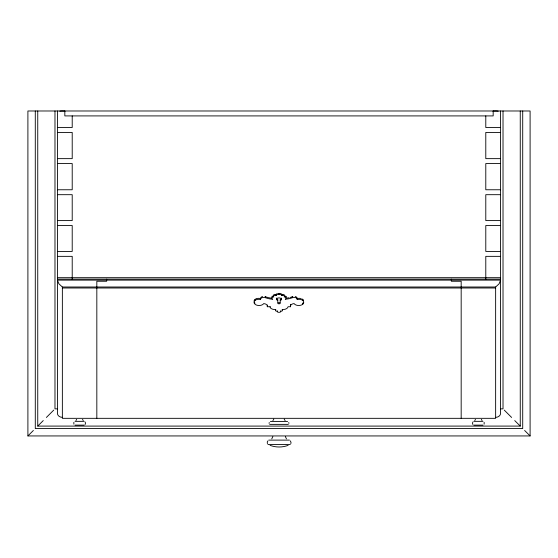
<?xml version="1.0" encoding="UTF-8"?>
<svg xmlns="http://www.w3.org/2000/svg" width="558" height="558" viewBox="0 0 558 558"><rect width="100%" height="100%" fill="white"/><g stroke="black" fill="none" stroke-linecap="round" stroke-linejoin="round"><path stroke-width="0.84" d="M288.911 423.417L288.765 422.518M73.858 422.343L73.858 424.129M484.142 424.129L484.142 422.343M290.837 443.659L291.004 442.313L290.3 440.876M272.876 436.586L271.753 438.853M269.235 422.518L269.089 423.417M273.804 419.135L272.869 420.648M85.123 424.505L85.5 423.236L85.123 421.967M472.877 421.967L472.5 423.236L472.877 424.505M76.676 419.365L75.951 420.502M475.486 419.365L474.767 420.502M282.062 310.018A1.249 0.753 0 0 0 282.334 309.537A5.175 3.118 0 0 0 288.067 306.726L290.585 306.726A4.262 2.567 0 0 1 294.136 303.58A4.903 2.95 0 0 0 298.23 305.484A4.903 2.95 0 0 0 302.868 304.124L303.301 302.603M267.924 440.876L267.282 441.978L267.387 443.659M27.9 435.938L530.1 435.938L530.1 110.986L27.9 110.986L27.9 435.938L33.375 430.462M37.749 110.986L37.749 426.089L43.266 420.572M46.377 417.461L53.735 410.102M495.637 287.007L499.117 283.792L500.561 280.123L57.439 280.123L58.883 283.792L62.363 287.007L495.637 287.007L495.637 418.326L62.363 418.326L62.363 287.007M288.137 445.361C282.369 447.537 275.854 447.537 270.093 445.361M57.439 127.524L72.212 127.524L72.212 115.911M500.561 127.524L485.788 127.524L485.788 115.911M57.439 132.441L72.212 132.441L72.212 158.639L57.439 158.639M500.561 132.441L485.788 132.441L485.788 158.639L500.561 158.639M57.439 163.564L72.212 163.564L72.212 189.762L57.439 189.762M500.561 163.564L485.788 163.564L485.788 189.762L500.561 189.762M57.439 194.686L72.212 194.686L72.212 220.591L57.439 220.591M500.561 194.686L485.788 194.686L485.788 220.591L500.561 220.591M57.439 225.516L72.212 225.516L72.212 251.428L57.439 251.428M500.561 225.516L485.788 225.516L485.788 251.428L500.561 251.428M57.439 256.352L72.212 256.352L72.212 279.418M500.561 256.352L485.788 256.352L485.788 279.418M57.439 277.682L500.561 277.682M57.439 279.133L500.561 279.133M62.363 287.998L495.637 287.998M254.901 303.14L254.455 302.603L254.901 304.124A4.959 2.985 0 0 0 259.575 305.484A4.959 2.985 0 0 0 263.704 303.587A4.269 2.567 0 0 1 267.296 306.726L269.828 306.726A5.217 3.139 0 0 0 275.624 309.544A1.256 0.753 0 0 0 275.91 310.018M57.593 408.861L54.977 408.861L54.977 110.986M500.407 408.861L503.023 408.861L503.023 110.986M75.016 421.346L84.174 421.346M473.826 421.346L482.984 421.346M270.386 421.485L287.614 421.485M269.674 424.373L288.326 424.373M75.016 425.126L84.174 425.126M473.826 425.126L482.984 425.126M37.749 426.089L520.251 426.089L520.251 110.986M268.775 440.109L289.449 440.109M267.924 444.44L290.3 444.44M254.427 303.559L254.455 303.587A5.51 3.313 0 0 1 254.901 300.546L254.901 299.562A4.429 2.664 0 0 1 256.003 298.851M504.265 410.102L511.623 417.461M514.734 420.572L520.251 426.089M524.625 430.462L530.1 435.938M285.131 420.648L284.196 419.135M482.049 420.502L481.324 419.365M83.233 420.502L82.514 419.365M286.47 438.853L285.347 436.586M522.713 110.986L522.713 428.551L35.287 428.551L35.287 110.986M500.561 110.986L500.561 413.352A4.924 3.976 0 0 1 495.637 417.335M493.174 110.986L493.174 115.911L64.826 115.911L64.826 110.986M461.173 418.326L461.173 281.253L451.324 281.253L451.324 279.133M301.766 298.851A4.366 2.63 0 0 1 302.848 299.562L302.854 300.546A5.552 3.341 0 0 1 303.329 303.559M302.854 303.14L302.854 304.124M295.217 296.549A3.202 1.925 0 0 1 297.205 298.607L297.226 299.59A4.366 2.63 0 0 1 302.848 300.546M292.845 296.549A3.202 1.925 0 0 0 292.301 296.723L292.315 297.714A15.45 9.298 0 0 1 285.201 299.214A2.288 1.381 0 0 0 285.898 297.302L285.905 296.319A1.395 0.844 0 0 0 285.424 296.04M290.585 306.726L290.585 305.742A4.262 2.567 0 0 1 290.697 304.333M282.341 309.537L282.341 310.52A1.249 0.753 0 0 1 280.507 311.19M281.741 294.352A2.218 1.339 0 0 1 281.804 294.54L281.811 295.524A1.709 1.025 0 0 1 283.987 295.663A1.709 1.025 0 0 1 284.113 296.982A1.395 0.844 0 0 1 285.905 297.302M281.462 298.042L281.462 299.025A1.814 1.088 0 0 1 280.228 300.357M280.507 310.946L280.507 311.929A1.221 0.739 0 0 1 279 312.257A1.242 0.746 0 0 1 277.479 311.929L277.479 310.946M280.228 299.374L280.228 302.715A1.332 0.802 0 0 1 279 303.824A1.332 0.802 0 0 1 277.772 302.715L277.772 299.374M277.745 293.452A2.239 1.346 0 0 1 279 293.452L279 294.436A2.218 1.339 0 0 1 281.804 295.524M276.538 298.042L276.538 299.025A1.814 1.088 0 0 0 277.772 300.357M276.231 294.352A2.239 1.346 0 0 0 276.154 294.54L276.154 295.524A1.716 1.032 0 0 0 273.964 295.663A1.716 1.032 0 0 0 273.818 296.989A1.416 0.851 0 0 0 272.025 297.302L272.025 296.319A1.416 0.851 0 0 1 272.513 296.04M275.624 309.537L275.624 310.52A1.256 0.753 0 0 0 277.479 311.183M267.296 306.726L267.296 305.742A4.269 2.567 0 0 0 267.408 305.031M265.008 296.563A3.222 1.939 0 0 1 265.552 296.73L265.552 297.714A15.701 9.451 0 0 0 272.736 299.207A2.281 1.374 0 0 1 272.025 297.302M261.186 297.212A3.222 1.939 0 0 0 260.593 298.607L260.593 299.59A4.429 2.664 0 0 0 254.901 300.546M106.676 279.133L106.676 281.253L96.827 281.253L96.827 418.326M57.439 110.986L57.439 413.352A4.924 3.976 0 0 0 62.363 417.335M279 293.445A2.218 1.339 0 0 1 280.534 293.515M281.065 293.717A2.218 1.339 0 0 1 281.476 294.01M276.496 294.003A2.239 1.346 0 0 1 276.914 293.717M281.295 298.858A1.814 1.088 0 0 1 280.451 299.325M281.804 294.526A1.709 1.025 0 0 1 283.513 294.471A1.709 1.025 0 0 1 284.447 295.328M276.538 299.025A2.553 1.535 0 0 1 279 297.895A2.553 1.535 0 0 1 281.462 299.025M270.428 306.928A5.217 3.139 0 0 1 270.142 306.551M254.057 301.034A5.51 3.313 0 0 1 254.253 300.413M254.427 300.12A5.51 3.313 0 0 1 254.643 299.834M256.457 298.676A4.429 2.664 0 0 1 260.593 298.607M261.59 296.94A3.222 1.939 0 0 1 262.623 296.549M270.839 298.056A15.701 9.451 0 0 1 268.991 297.749M268.391 297.609A15.701 9.451 0 0 1 266.654 297.128M266.096 296.933A15.701 9.451 0 0 1 265.552 296.73M273.49 295.328A1.716 1.032 0 0 1 274.445 294.471A1.716 1.032 0 0 1 276.154 294.54M286.156 296.647A2.288 1.381 0 0 1 286.226 296.821M292.315 296.73A15.45 9.298 0 0 1 291.778 296.933M291.227 297.128A15.45 9.298 0 0 1 290.09 297.463M288.904 297.749A15.45 9.298 0 0 1 287.077 298.056M297.219 298.6A4.366 2.63 0 0 1 300.839 298.537M302.854 299.562A5.552 3.341 0 0 1 303.496 300.413M277.549 299.325A1.814 1.088 0 0 1 276.705 298.858M279.809 302.673A1.332 0.802 0 0 1 278.191 302.673M276.154 295.524A2.239 1.346 0 0 1 279 294.436M292.301 297.7A3.202 1.925 0 0 1 295.761 297.7A3.202 1.925 0 0 1 297.205 299.59M260.593 299.59A3.222 1.939 0 0 1 262.079 297.7A3.222 1.939 0 0 1 265.552 297.714M493.063 111.154A19.697 19.697 0 0 1 498.203 111.154M59.797 111.154A19.697 19.697 0 0 1 64.937 111.154"/></g></svg>
